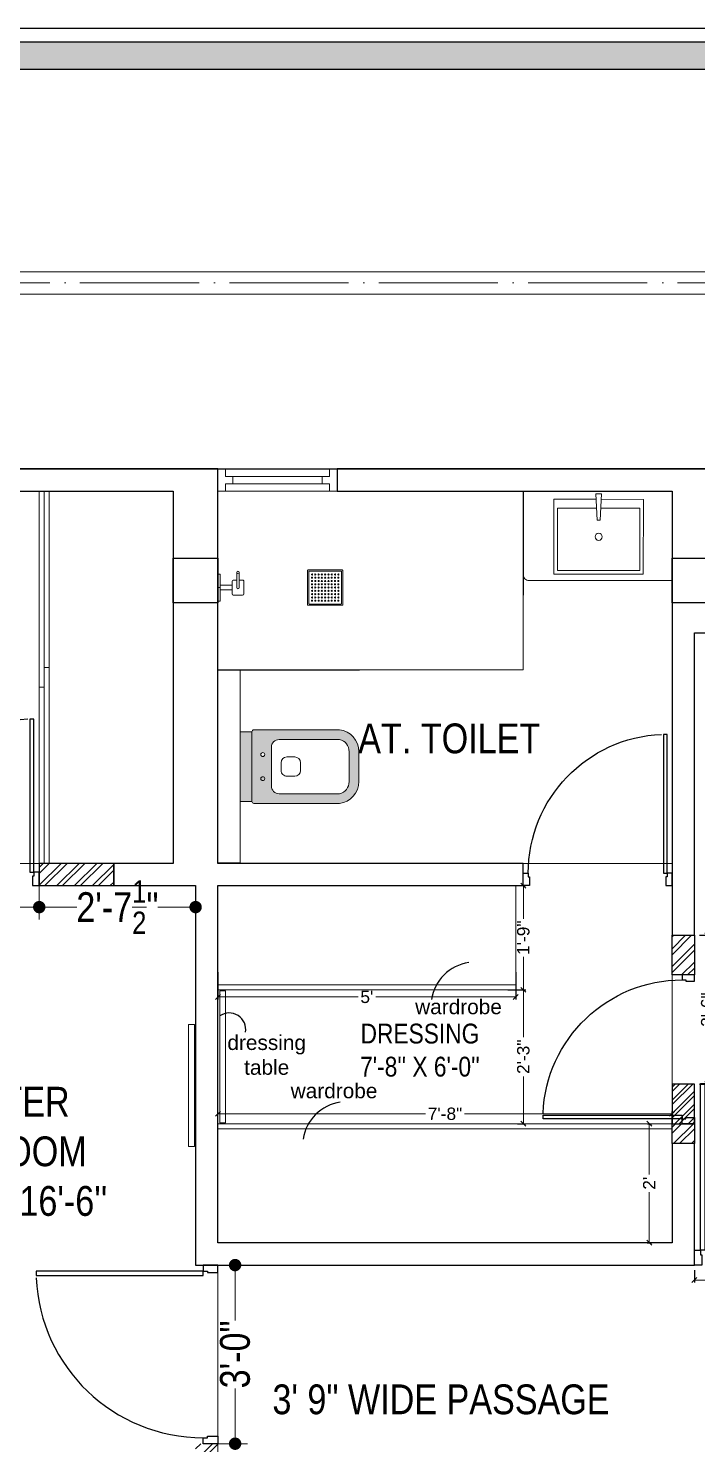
# Model space of a CAD drawing. Header units: millimetres. Extents: x 56222 to 154462, y -172610 to -121287.
# Drawn here: x 153095.2 to 153229.9, y -168538.3 to -168253 of the extents above; entities that cross this region are included whole.
import ezdxf

# ---------------------------------------------------------------- set-up
doc = ezdxf.new("R2010")
doc.units = ezdxf.units.MM
doc.header["$MEASUREMENT"] = 0
doc.header["$PDMODE"] = 35
doc.linetypes.add('ACAD_ISO04W100', pattern=[30, 24, -3, 0, -3])
doc.layers.get('Defpoints').update_dxf_attribs({"color": 220})
doc.layers.add('AR DOOR', color=40, linetype='Continuous')
doc.layers.add('AR ELE-5', color=134, linetype='Continuous')
for name, color, linetype, lineweight in [('COLUMN', 1, 'Continuous', 30), ('dim05', 1, 'Continuous', 13), ('ELEVATION ( SPIRAL STAIR )', 250, 'Continuous', 9), ('FIRST FLOOR', 7, 'Continuous', 9), ('FIRST FLOOR ( DW_RAIL )', 7, 'Continuous', 9), ('FIRST FLOOR ( TEXT )', 7, 'Continuous', 9), ('FIRST FLOOR_( PLine )_', 251, 'Continuous', 30), ('FURNITURE', 34, 'Continuous', 9), ('GROUND FLOOR', 7, 'Continuous', 9), ('GROUND FLOOR  ( PLINE )', 251, 'Continuous', 30), ('Labelling', 1, 'Continuous', 25), ('NAME PLATE', 7, 'Continuous', 25), ('SECOND FLOOR ( TEXT )', 7, 'Continuous', 9), ('wall', 7, 'Continuous', 30)]:
    doc.layers.add(name, color=color, linetype=linetype, lineweight=lineweight)
doc.layers.add('XX~SLAB ( PLINE )', color=251, linetype='Continuous', plot=False)
doc.styles.add('Arial', font='arial.ttf')
doc.styles.add('Cn BT~6', font='swissc.ttf', dxfattribs={"height": 6})
doc.styles.add('KATHA', font='swissc.ttf')
doc.styles.get("Standard").update_dxf_attribs({"font": 'arial.ttf', "height": 6})
doc.styles.add('style4', font='ARIALN.TTF')
doc.dimstyles.new('Cn BT~6', dxfattribs={"dimtxt": 0.18, "dimasz": 2.5, "dimexe": 2.5, "dimexo": 0, "dimgap": 0.09, "dimtad": 0, "dimdec": 3, "dimzin": 3, "dimdsep": 46, "dimlunit": 4, "dimtxsty": 'Cn BT~6', "dimblk": 'DOT', "dimcen": 0.09, "dimdle": 2, "dimclrd": 250, "dimclre": 250, "dimclrt": 5, "dimadec": 0, "dimazin": 0, "dimtfac": 0.75, "dimtdec": 3, "dimtofl": 0, "dimtmove": 0, "dimatfit": 3, "dimfxl": 1, "dimtolj": 1, "dimtzin": 0, "dimlwd": 15, "dimlwe": 15, "dimarcsym": 0})
doc.dimstyles.new('ISO-25', dxfattribs={"dimtxt": 2.5, "dimasz": 1, "dimexe": 0.5, "dimexo": 1, "dimtad": 0, "dimdec": 1, "dimlunit": 4, "dimtxsty": 'Standard', "dimblk": 'OBLIQUE', "dimcen": 2.5, "dimclrd": 1, "dimclre": 1, "dimclrt": 5, "dimadec": 0, "dimazin": 0, "dimtfac": 1, "dimtdec": 1, "dimtmove": 0, "dimatfit": 3, "dimfxl": 1, "dimlwd": -1, "dimarcsym": 0})
pattern_1 = [(45, (0, 1735.7508), (-1.79882093, 1.79882093), []), (45, (1.1992, 1735.7508), (-1.79882093, 1.79882093), [])]

# ---------------------------------------------------------------- blocks, each defined once
blk = doc.blocks.new('A$C744D1EC1')
at = {"layer": 'FURNITURE'}
for p, q in [((-2.26, -0.39), (-2.26, 0)), ((-2.26, -0.39), (-2.26, 0)), ((0, -0.39), (0, 0)), ((0, -0.39), (0, 0)), ((2.26, -0.39), (2.26, 0)), ((2.26, -0.39), (2.26, 0)), ((-2.26, -0.39), (2.26, -0.39)), ((-2.26, -0.39), (2.26, -0.39)), ((-1.06, -2.36), (1.06, -2.36)), ((-0.39, -0.39), (-0.39, -2.36)), ((0.39, -0.39), (0.39, -2.36)), ((-1.26, -2.56), (-1.26, -4.14)), ((-1.06, -4.33), (1.06, -4.33)), ((0, -3.15), (2.56, -3.15)), ((0, -3.55), (2.56, -3.55)), ((1.26, -2.56), (1.26, -3.15)), ((1.26, -3.55), (1.26, -4.14))]:
    blk.add_line(p, q, dxfattribs=at)
for points in [[(-2.96, -15.14), (-2.96, -20.86, 0.414214), (-2.86, -20.96), (2.86, -20.96, 0.414214), (2.96, -20.86), (2.96, -15.14, 0.414214), (2.86, -15.04), (-2.86, -15.04, 0.414214)], [(-2.76, -15.34), (-2.76, -20.66, 0.414214), (-2.66, -20.76), (2.66, -20.76, 0.414214), (2.76, -20.66), (2.76, -15.34, 0.414214), (2.66, -15.24), (-2.66, -15.24, 0.414214)]]:
    blk.add_lwpolyline(points, format="xyb", close=True, dxfattribs=at)
for centre, radius in [((2.56, -3.35), 0.197), ((-2.21, -15.79), 0.0985), ((-2.21, -16.34), 0.0985), ((-1.66, -15.79), 0.0985), ((-1.66, -16.34), 0.0985), ((-1.1, -15.79), 0.0985), ((-1.1, -16.34), 0.0985), ((-0.55, -15.79), 0.0985), ((-0.55, -16.34), 0.0985), ((0, -15.79), 0.0985), ((0, -16.34), 0.0985), ((0.55, -15.79), 0.0985), ((0.55, -16.34), 0.0985), ((1.1, -15.79), 0.0985), ((1.1, -16.34), 0.0985), ((1.66, -15.79), 0.0985), ((1.66, -16.34), 0.0985), ((2.21, -15.79), 0.0985), ((2.21, -16.34), 0.0985), ((-2.21, -16.9), 0.0985), ((-2.21, -17.45), 0.0985), ((-2.21, -18), 0.0985), ((-2.21, -18.55), 0.0985), ((-2.21, -19.1), 0.0985), ((-1.66, -16.9), 0.0985), ((-1.66, -17.45), 0.0985), ((-1.66, -18), 0.0985), ((-1.66, -18.55), 0.0985), ((-1.66, -19.1), 0.0985), ((-1.1, -16.9), 0.0985), ((-1.1, -17.45), 0.0985), ((-1.1, -18), 0.0985), ((-1.1, -18.55), 0.0985), ((-1.1, -19.1), 0.0985), ((-0.55, -16.9), 0.0985), ((-0.55, -17.45), 0.0985), ((-0.55, -18), 0.0985), ((-0.55, -18.55), 0.0985), ((-0.55, -19.1), 0.0985), ((0, -16.9), 0.0985), ((0, -17.45), 0.0985), ((0, -18), 0.0985), ((0, -18.55), 0.0985), ((0, -19.1), 0.0985), ((0.55, -16.9), 0.0985), ((0.55, -17.45), 0.0985), ((0.55, -18), 0.0985), ((0.55, -18.55), 0.0985), ((0.55, -19.1), 0.0985), ((1.1, -16.9), 0.0985), ((1.1, -17.45), 0.0985), ((1.1, -18), 0.0985), ((1.1, -18.55), 0.0985), ((1.1, -19.1), 0.0985), ((1.66, -16.9), 0.0985), ((1.66, -17.45), 0.0985), ((1.66, -18), 0.0985), ((1.66, -18.55), 0.0985), ((1.66, -19.1), 0.0985), ((2.21, -16.9), 0.0985), ((2.21, -17.45), 0.0985), ((2.21, -18), 0.0985), ((2.21, -18.55), 0.0985), ((2.21, -19.1), 0.0985), ((-2.21, -19.66), 0.0985), ((-2.21, -20.21), 0.0985), ((-1.66, -19.66), 0.0985), ((-1.66, -20.21), 0.0985), ((-1.1, -19.66), 0.0985), ((-1.1, -20.21), 0.0985), ((-0.55, -19.66), 0.0985), ((-0.55, -20.21), 0.0985), ((0, -19.66), 0.0985), ((0, -20.21), 0.0985), ((0.55, -19.66), 0.0985), ((0.55, -20.21), 0.0985), ((1.1, -19.66), 0.0985), ((1.1, -20.21), 0.0985), ((1.66, -19.66), 0.0985), ((1.66, -20.21), 0.0985), ((2.21, -19.66), 0.0985), ((2.21, -20.21), 0.0985)]:
    blk.add_circle(centre, radius, dxfattribs=at)
for centre, start, end in [((-1.06, -2.56), 90, 180), ((1.06, -2.56), 0, 90), ((-1.06, -4.14), 180, 270), ((0, -3.35), 90, 270), ((1.06, -4.14), 270, 0)]:
    blk.add_arc(centre, 0.197, start, end, dxfattribs=at)
blk = doc.blocks.new('*U140')
for points in [[(0, 0), (0, 1120), (-30, 1120), (-30, 0)], [(40, 0), (0, 0), (0, -30), (-10, -30), (-10, -100), (40, -100)], [(-1160, 0), (-1120, 0), (-1120, -30), (-1110, -30), (-1110, -100), (-1160, -100)]]:
    blk.add_lwpolyline(points, close=True)
at = {"layer": 'AR ELE-5', "linetype": 'ByBlock', "ltscale": 15}
blk.add_arc((1.6, -0.7), 1121.6, 92.37301, 179.96526, dxfattribs=at)
blk = doc.blocks.new('*U143')
for points in [[(-1160, 0), (-1120, 0), (-1120, 30), (-1110, 30), (-1110, 100), (-1160, 100)], [(40, 0), (0, 0), (0, 30), (-10, 30), (-10, 100), (40, 100)], [(0, 0), (0, -1120), (-30, -1120), (-30, 0)]]:
    blk.add_lwpolyline(points, close=True)
at = {"layer": 'AR ELE-5', "linetype": 'ByBlock', "ltscale": 15}
blk.add_arc((1.6, 0.7), 1121.6, 180.03474, 267.62699, dxfattribs=at)
blk = doc.blocks.new('A$C3EC62B37')
at = {"layer": 'FURNITURE', "lineweight": 30, "ltscale": 0.25, "true_color": 0xffffff}
h = blk.add_hatch(color=7, dxfattribs=at)
h.dxf.hatch_style = 1
h.paths.add_polyline_path([(-12.22, 0), (-12.22, 2.35), (-26.26, 2.35), (-26.26, 0)])
h.paths.add_polyline_path([(-26.26, 2.35), (-12.22, 2.35, 0.414214), (-11.83, 2.74), (-11.83, 19.96, 0.388639), (-16.24, 23.87), (-22.38, 23.87, 0.379499), (-26.65, 19.96), (-26.65, 2.74, 0.414214)])
h.paths.add_polyline_path([(-15.35, 6.26), (-23.13, 6.26, -0.414214), (-24.7, 7.83), (-24.7, 19.96, -0.349567), (-22.37, 21.91), (-16.24, 21.91, -0.364948), (-13.78, 19.96), (-13.78, 7.83, -0.414214)], flags=16)
h.paths.add_polyline_path([(-18.46, 8.22), (-20.02, 8.22, -0.414214), (-21.2, 9.39), (-21.2, 10.96, -0.414214), (-20.02, 12.13), (-18.46, 12.13, -0.414214), (-17.28, 10.96), (-17.28, 9.39, -0.414214)], flags=0)
h.paths.add_polyline_path([(-22.06, 4.53, -1), (-21.27, 4.53, -1)], flags=16)
at = {"layer": 'FURNITURE', "color": 0, "linetype": 'ByBlock', "lineweight": -2}
for p, q in [((-22.24, 23.87), (-16.24, 23.87)), ((-22.24, 21.91), (-16.24, 21.91)), ((-26.65, 2.74), (-26.65, 19.96)), ((-24.7, 7.83), (-24.7, 19.96)), ((-13.78, 7.83), (-13.78, 19.96)), ((-11.83, 2.74), (-11.83, 19.96)), ((-20.02, 12.13), (-18.46, 12.13)), ((-21.2, 9.39), (-21.2, 10.96)), ((-17.28, 9.39), (-17.28, 10.96)), ((-23.13, 6.26), (-15.35, 6.26)), ((-20.02, 8.22), (-18.46, 8.22)), ((-26.26, 2.35), (-12.22, 2.35)), ((-26.26, 2.35), (-26.26, 0)), ((-26.26, 0), (-12.22, 0)), ((-26.26, 0), (-12.22, 0)), ((-12.22, 2.35), (-12.22, 0))]:
    blk.add_line(p, q, dxfattribs=at)
for centre in [(-21.66, 4.53), (-16.81, 4.53)]:
    blk.add_circle(centre, 0.391, dxfattribs=at)
for centre, radius, start, end in [((-22.31, 19.5), 4.37, 89.0873, 174.0395), ((-16.17, 19.5), 4.37, 5.9605, 90.9127), ((-22.31, 19.48), 2.44, 88.437, 168.6348), ((-16.17, 19.48), 2.44, 11.3652, 91.563), ((-20.02, 10.96), 1.17, 90, 180), ((-18.46, 10.96), 1.17, 0, 90), ((-20.02, 9.39), 1.17, 180, 270), ((-18.46, 9.39), 1.17, 270, 0), ((-23.13, 7.83), 1.57, 180, 270), ((-15.35, 7.83), 1.57, 270, 0), ((-26.26, 2.74), 0.391, 180, 270), ((-12.22, 2.74), 0.391, 270, 0)]:
    blk.add_arc(centre, radius, start, end, dxfattribs=at)
blk = doc.blocks.new('*U168')
for points in [[(-40, 0), (0, 0), (0, 30), (10, 30), (10, 100), (-40, 100)], [(0, 0), (0, -1120), (30, -1120), (30, 0)], [(1160, 0), (1120, 0), (1120, 30), (1110, 30), (1110, 100), (1160, 100)]]:
    blk.add_lwpolyline(points, close=True)
at = {"layer": 'AR ELE-5', "linetype": 'ByBlock', "ltscale": 15}
blk.add_arc((-2, 1), 1122, 272.373, 359.9653, dxfattribs=at)
blk = doc.blocks.new('_Oblique')
at = {"layer": 'wall', "color": 0, "lineweight": -2}
blk.add_line((-0.5, -0.5), (0.5, 0.5), dxfattribs=at)
blk = doc.blocks.new('*D288')
at = {"layer": 'Defpoints', "color": 0, "transparency": 16777216}
for p in [(153229.41, -168502.33), (153265.41, -168502.33), (153229.41, -168505.34)]:
    blk.add_point(p, dxfattribs=at)
at = {"layer": 'dim05', "color": 1, "linetype": 'Continuous', "lineweight": -2, "transparency": 16777216}
for p, q in [((153229.41, -168503.33), (153229.41, -168505.84)), ((153265.41, -168503.33), (153265.41, -168505.84))]:
    blk.add_line(p, q, dxfattribs=at)
at = {"layer": 'dim05', "color": 1, "linetype": 'Continuous', "transparency": 16777216}
for p, q in [((153229.41, -168505.34), (153245.64, -168505.34)), ((153265.41, -168505.34), (153249.19, -168505.34))]:
    blk.add_line(p, q, dxfattribs=at)
at = {"layer": 'dim05', "color": 1, "transparency": 16777216, "rotation": 180}
blk.add_blockref('_Oblique', (153229.41, -168505.34), dxfattribs=at)
at = {"layer": 'dim05', "color": 1, "transparency": 16777216}
blk.add_blockref('_Oblique', (153265.41, -168505.34), dxfattribs=at)
at = {"layer": 'dim05', "color": 5, "lineweight": 25, "transparency": 16777216, "insert": (153247.41, -168505.34), "char_height": 2.5, "attachment_point": 5, "style": 'Arial'}
blk.add_mtext("3'", dxfattribs=at)
blk = doc.blocks.new('*D289')
at = {"layer": 'Defpoints', "color": 0, "transparency": 16777216}
for p in [(153229.41, -168435.83), (153231.99, -168435.83), (153229.41, -168465.83)]:
    blk.add_point(p, dxfattribs=at)
at = {"layer": 'dim05', "color": 1, "linetype": 'Continuous', "lineweight": -2, "transparency": 16777216}
for p, q in [((153230.41, -168435.83), (153232.49, -168435.83)), ((153230.41, -168465.83), (153232.49, -168465.83))]:
    blk.add_line(p, q, dxfattribs=at)
at = {"layer": 'dim05', "color": 1, "linetype": 'Continuous', "transparency": 16777216}
for p, q in [((153231.99, -168435.83), (153231.99, -168446.86)), ((153231.99, -168465.83), (153231.99, -168454.8))]:
    blk.add_line(p, q, dxfattribs=at)
at = {"layer": 'dim05', "color": 1, "transparency": 16777216}
for p, rotation in [((153231.99, -168435.83), 90), ((153231.99, -168465.83), 270)]:
    blk.add_blockref('_Oblique', p, dxfattribs=dict(at, rotation=rotation))
at = {"layer": 'dim05', "color": 5, "lineweight": 25, "transparency": 16777216, "insert": (153231.99, -168450.83), "char_height": 2.5, "attachment_point": 5, "rotation": 90, "style": 'Arial'}
blk.add_mtext('2\'-6"', dxfattribs=at)
blk = doc.blocks.new('*D294')
at = {"layer": 'Defpoints', "color": 0, "transparency": 16777216}
for p in [(153133.41, -168442.29), (153193.41, -168442.29), (153193.41, -168448.26)]:
    blk.add_point(p, dxfattribs=at)
at = {"layer": 'dim05', "color": 1, "linetype": 'Continuous', "lineweight": -2, "transparency": 16777216}
for p, q in [((153133.41, -168443.29), (153133.41, -168448.76)), ((153193.41, -168443.29), (153193.41, -168448.76))]:
    blk.add_line(p, q, dxfattribs=at)
at = {"layer": 'dim05', "color": 1, "linetype": 'Continuous', "transparency": 16777216}
for p, q in [((153133.41, -168448.26), (153161.64, -168448.26)), ((153193.41, -168448.26), (153165.19, -168448.26))]:
    blk.add_line(p, q, dxfattribs=at)
at = {"layer": 'dim05', "color": 1, "transparency": 16777216, "rotation": 180}
blk.add_blockref('_Oblique', (153133.41, -168448.26), dxfattribs=at)
at = {"layer": 'dim05', "color": 1, "transparency": 16777216}
blk.add_blockref('_Oblique', (153193.41, -168448.26), dxfattribs=at)
at = {"layer": 'dim05', "color": 5, "lineweight": 25, "transparency": 16777216, "insert": (153163.41, -168448.26), "char_height": 2.5, "attachment_point": 5, "style": 'Arial'}
blk.add_mtext("5'", dxfattribs=at)
blk = doc.blocks.new('*D295')
at = {"layer": 'Defpoints', "color": 0, "transparency": 16777216}
for p in [(153190.84, -168425.83), (153194.94, -168425.83), (153190.84, -168446.83)]:
    blk.add_point(p, dxfattribs=at)
at = {"layer": 'dim05', "color": 1, "linetype": 'Continuous', "lineweight": -2, "transparency": 16777216}
for p, q in [((153191.84, -168425.83), (153195.44, -168425.83)), ((153191.84, -168446.83), (153195.44, -168446.83))]:
    blk.add_line(p, q, dxfattribs=at)
at = {"layer": 'dim05', "color": 1, "linetype": 'Continuous', "transparency": 16777216}
for p, q in [((153194.94, -168425.83), (153194.94, -168432.5)), ((153194.94, -168446.83), (153194.94, -168440.16))]:
    blk.add_line(p, q, dxfattribs=at)
at = {"layer": 'dim05', "color": 1, "transparency": 16777216}
for p, rotation in [((153194.94, -168425.83), 90), ((153194.94, -168446.83), 270)]:
    blk.add_blockref('_Oblique', p, dxfattribs=dict(at, rotation=rotation))
at = {"layer": 'dim05', "color": 5, "lineweight": 25, "transparency": 16777216, "insert": (153194.94, -168436.33), "char_height": 2.5, "attachment_point": 5, "rotation": 90, "style": 'Arial'}
blk.add_mtext('1\'-9"', dxfattribs=at)
blk = doc.blocks.new('*D296')
at = {"layer": 'Defpoints', "color": 0, "transparency": 16777216}
for p in [(153224.91, -168471.83), (153133.41, -168476.1), (153224.91, -168476.1)]:
    blk.add_point(p, dxfattribs=at)
at = {"layer": 'dim05', "color": 1, "linetype": 'Continuous', "lineweight": -2, "transparency": 16777216}
for p, q in [((153133.41, -168475.1), (153133.41, -168471.33)), ((153224.91, -168475.1), (153224.91, -168471.33))]:
    blk.add_line(p, q, dxfattribs=at)
at = {"layer": 'dim05', "color": 1, "linetype": 'Continuous', "transparency": 16777216}
for p, q in [((153133.41, -168471.83), (153175.23, -168471.83)), ((153224.91, -168471.83), (153183.1, -168471.83))]:
    blk.add_line(p, q, dxfattribs=at)
at = {"layer": 'dim05', "color": 1, "transparency": 16777216, "rotation": 180}
blk.add_blockref('_Oblique', (153133.41, -168471.83), dxfattribs=at)
at = {"layer": 'dim05', "color": 1, "transparency": 16777216}
blk.add_blockref('_Oblique', (153224.91, -168471.83), dxfattribs=at)
at = {"layer": 'dim05', "color": 5, "lineweight": 25, "transparency": 16777216, "insert": (153179.16, -168471.83), "char_height": 2.5, "attachment_point": 5, "style": 'Arial'}
blk.add_mtext('7\'-8"', dxfattribs=at)
blk = doc.blocks.new('*D297')
at = {"layer": 'Defpoints', "color": 0, "transparency": 16777216}
for p in [(153218.95, -168473.83), (153218.87, -168497.83), (153220.3, -168497.83)]:
    blk.add_point(p, dxfattribs=at)
at = {"layer": 'dim05', "color": 1, "linetype": 'Continuous', "lineweight": -2, "transparency": 16777216}
for p, q in [((153219.95, -168473.83), (153220.8, -168473.83)), ((153219.87, -168497.83), (153220.8, -168497.83))]:
    blk.add_line(p, q, dxfattribs=at)
at = {"layer": 'dim05', "color": 1, "linetype": 'Continuous', "transparency": 16777216}
for p, q in [((153220.3, -168473.83), (153220.3, -168484.04)), ((153220.3, -168497.83), (153220.3, -168487.63))]:
    blk.add_line(p, q, dxfattribs=at)
at = {"layer": 'dim05', "color": 1, "transparency": 16777216}
for p, rotation in [((153220.3, -168473.83), 90), ((153220.3, -168497.83), 270)]:
    blk.add_blockref('_Oblique', p, dxfattribs=dict(at, rotation=rotation))
at = {"layer": 'dim05', "color": 5, "lineweight": 25, "transparency": 16777216, "insert": (153220.3, -168485.83), "char_height": 2.5, "attachment_point": 5, "rotation": 90, "style": 'Arial'}
blk.add_mtext("2'", dxfattribs=at)
blk = doc.blocks.new('*D298')
at = {"layer": 'Defpoints', "color": 0, "transparency": 16777216}
for p in [(153193.41, -168446.83), (153192.78, -168473.83), (153194.94, -168473.83)]:
    blk.add_point(p, dxfattribs=at)
at = {"layer": 'dim05', "color": 1, "linetype": 'Continuous', "lineweight": -2, "transparency": 16777216}
for p, q in [((153194.41, -168446.83), (153195.44, -168446.83)), ((153193.78, -168473.83), (153195.44, -168473.83))]:
    blk.add_line(p, q, dxfattribs=at)
at = {"layer": 'dim05', "color": 1, "linetype": 'Continuous', "transparency": 16777216}
for p, q in [((153194.94, -168446.83), (153194.94, -168456.36)), ((153194.94, -168473.83), (153194.94, -168464.3))]:
    blk.add_line(p, q, dxfattribs=at)
at = {"layer": 'dim05', "color": 1, "transparency": 16777216}
for p, rotation in [((153194.94, -168446.83), 90), ((153194.94, -168473.83), 270)]:
    blk.add_blockref('_Oblique', p, dxfattribs=dict(at, rotation=rotation))
at = {"layer": 'dim05', "color": 5, "lineweight": 25, "transparency": 16777216, "insert": (153194.94, -168460.33), "char_height": 2.5, "attachment_point": 5, "rotation": 90, "style": 'Arial'}
blk.add_mtext('2\'-3"', dxfattribs=at)
blk = doc.blocks.new('LAYOUT FILE')
at = {"layer": 'NAME PLATE', "true_color": 0xd39e00}
h = blk.add_hatch(color=42, dxfattribs=at)
h.paths.add_polyline_path([(3346889.83, -513806.18), (3346889.83, -514260.7), (3347535.56, -514260.7), (3347535.56, -513806.18)])
h.paths.add_polyline_path([(3346894.36, -513810.71), (3347531.03, -513810.71), (3347531.03, -514256.17), (3346894.36, -514256.17)], flags=16)
at = {"layer": 'NAME PLATE', "color": 42, "true_color": 0xd39e00}
for points in [[(3346887.56, -513803.91), (3347537.83, -513803.91), (3347537.83, -514262.96), (3346887.56, -514262.96)], [(3346889.83, -513806.18), (3347535.56, -513806.18), (3347535.56, -514260.7), (3346889.83, -514260.7)], [(3346894.36, -513810.71), (3347531.03, -513810.71), (3347531.03, -514256.17), (3346894.36, -514256.17)]]:
    blk.add_lwpolyline(points, close=True, dxfattribs=at)
blk = doc.blocks.new('_Dot')
at = {"color": 0, "linetype": 'ByBlock', "lineweight": -2}
blk.add_line((-0.5, 0), (-1, 0), dxfattribs=at)
at = {"color": 0, "linetype": 'ByBlock', "const_width": 0.5}
blk.add_lwpolyline([(-0.25, 0, 1), (0.25, 0, 1)], format="xyb", close=True, dxfattribs=at)
blk = doc.blocks.new('*D282')
at = {"layer": 'Defpoints', "color": 0, "transparency": 16777216}
for p in [(153133.41, -168502.33), (153136.87, -168502.33), (153133.41, -168538.33)]:
    blk.add_point(p, dxfattribs=at)
at = {"layer": 'ELEVATION ( SPIRAL STAIR )', "color": 250, "lineweight": 15, "transparency": 16777216}
for p, q in [((153133.41, -168502.33), (153139.37, -168502.33)), ((153136.87, -168504.83), (153136.87, -168513.47)), ((153136.87, -168535.83), (153136.87, -168527.19)), ((153133.41, -168538.33), (153139.37, -168538.33))]:
    blk.add_line(p, q, dxfattribs=at)
at = {"layer": 'ELEVATION ( SPIRAL STAIR )', "color": 250, "lineweight": 15, "transparency": 16777216, "xscale": 2.5, "yscale": 2.5, "zscale": 2.5}
for p, rotation in [((153136.87, -168502.33), 90), ((153136.87, -168538.33), 270)]:
    blk.add_blockref('_Dot', p, dxfattribs=dict(at, rotation=rotation))
at = {"layer": 'ELEVATION ( SPIRAL STAIR )', "color": 5, "transparency": 16777216, "insert": (153136.87, -168520.33), "char_height": 6, "attachment_point": 5, "rotation": 90, "style": 'Cn BT~6'}
blk.add_mtext('\\A1;3\'-0"', dxfattribs=at)
blk = doc.blocks.new('*D283')
at = {"layer": 'Defpoints', "color": 0, "transparency": 16777216}
for p in [(153097.41, -168425.83), (153128.91, -168425.83), (153128.91, -168430.16)]:
    blk.add_point(p, dxfattribs=at)
at = {"layer": 'ELEVATION ( SPIRAL STAIR )', "color": 250, "lineweight": 15, "transparency": 16777216}
for p, q in [((153097.41, -168425.83), (153097.41, -168432.66)), ((153128.91, -168425.83), (153128.91, -168432.66)), ((153099.91, -168430.16), (153105, -168430.16)), ((153126.41, -168430.16), (153121.33, -168430.16))]:
    blk.add_line(p, q, dxfattribs=at)
at = {"layer": 'ELEVATION ( SPIRAL STAIR )', "color": 250, "lineweight": 15, "transparency": 16777216, "xscale": 2.5, "yscale": 2.5, "zscale": 2.5, "rotation": 180}
blk.add_blockref('_Dot', (153097.41, -168430.16), dxfattribs=at)
at = {"layer": 'ELEVATION ( SPIRAL STAIR )', "color": 250, "lineweight": 15, "transparency": 16777216, "xscale": 2.5, "yscale": 2.5, "zscale": 2.5}
blk.add_blockref('_Dot', (153128.91, -168430.16), dxfattribs=at)
at = {"layer": 'ELEVATION ( SPIRAL STAIR )', "color": 5, "transparency": 16777216, "insert": (153113.16, -168430.16), "char_height": 6, "attachment_point": 5, "style": 'Cn BT~6'}
blk.add_mtext('\\A1;2\'-7{\\H0.75x;\\S1/2;}"', dxfattribs=at)
blk = doc.blocks.new('*D284')
at = {"layer": 'Defpoints', "color": 0, "transparency": 16777216}
for p in [(153064.41, -168425.83), (153097.41, -168425.83), (153097.41, -168430.16)]:
    blk.add_point(p, dxfattribs=at)
at = {"layer": 'ELEVATION ( SPIRAL STAIR )', "color": 250, "lineweight": 15, "transparency": 16777216}
for p, q in [((153064.41, -168425.83), (153064.41, -168432.66)), ((153097.41, -168425.83), (153097.41, -168432.66)), ((153066.91, -168430.16), (153074.09, -168430.16)), ((153094.91, -168430.16), (153087.74, -168430.16))]:
    blk.add_line(p, q, dxfattribs=at)
at = {"layer": 'ELEVATION ( SPIRAL STAIR )', "color": 250, "lineweight": 15, "transparency": 16777216, "xscale": 2.5, "yscale": 2.5, "zscale": 2.5, "rotation": 180}
blk.add_blockref('_Dot', (153064.41, -168430.16), dxfattribs=at)
at = {"layer": 'ELEVATION ( SPIRAL STAIR )', "color": 250, "lineweight": 15, "transparency": 16777216, "xscale": 2.5, "yscale": 2.5, "zscale": 2.5}
blk.add_blockref('_Dot', (153097.41, -168430.16), dxfattribs=at)
at = {"layer": 'ELEVATION ( SPIRAL STAIR )', "color": 5, "transparency": 16777216, "insert": (153080.91, -168430.16), "char_height": 6, "attachment_point": 5, "style": 'Cn BT~6'}
blk.add_mtext('\\A1;2\'-9"', dxfattribs=at)

msp = doc.modelspace()

# ---------------------------------------------------------------- hatches: boundary and pattern name
at = {"layer": 'ELEVATION ( SPIRAL STAIR )', "lineweight": 5}
h = msp.add_hatch(dxfattribs=at)
h.set_pattern_fill('ANSI32', color=2, scale=5)
h.set_pattern_definition([(45, (0, 1735.7508), (-1.325825215, 1.325825215), []), (45, (0.8839, 1735.7508), (-1.325825215, 1.325825215), [])])
h.paths.add_polyline_path([(153076.4144, -168421.3324), (153064.4144, -168421.3324), (153064.4144, -168425.8324), (153076.4144, -168425.8324)])
h.paths.add_polyline_path([(153224.9144, -168473.8324), (153229.4144, -168473.8324), (153229.4144, -168465.8324), (153224.9144, -168465.8324)])
at = {"layer": 'GROUND FLOOR  ( PLINE )', "lineweight": 5}
h = msp.add_hatch(dxfattribs=at)
h.set_pattern_fill('ANSI32', color=3, scale=6.783779)
h.set_pattern_definition(pattern_1)
h.paths.add_polyline_path([(153112.4144, -168421.3324), (153097.4144, -168421.3324), (153097.4144, -168425.8324), (153112.4144, -168425.8324)])
h.paths.add_polyline_path([(153229.4144, -168443.8324), (153224.9144, -168443.8324), (153224.9144, -168435.8324), (153229.4144, -168435.8324)])
h.paths.add_polyline_path([(153265.4144, -168502.3324), (153271.4144, -168502.3324), (153271.4144, -168497.8324), (153265.4144, -168497.8324)])
h.paths.add_polyline_path([(153128.9144, -168538.3324), (153133.4144, -168538.3324), (153133.4144, -168544.3324), (153128.9144, -168544.3324)])
h = msp.add_hatch(dxfattribs=at)
h.set_pattern_fill('ANSI32', color=3, scale=6.783779)
h.set_pattern_definition(pattern_1)
h.paths.add_polyline_path([(153224.9144, -168473.8324), (153229.4144, -168473.8324), (153229.4144, -168477.8324), (153224.9144, -168477.8324)])

# ---------------------------------------------------------------- linework, layer by layer
at = {"layer": 'COLUMN'}
for points in [[(153124.4144, -168359.8324), (153133.4144, -168359.8324), (153133.4144, -168368.8324), (153124.4144, -168368.8324)], [(153224.9144, -168359.8324), (153233.9144, -168359.8324), (153233.9144, -168368.8324), (153224.9144, -168368.8324)]]:
    msp.add_lwpolyline(points, close=True, dxfattribs=at)
at = {"layer": 'ELEVATION ( SPIRAL STAIR )', "color": 5}
for points in [[(153133.7653, -168447.024), (153134.9158, -168447.024), (153134.9158, -168473.6423), (153133.7653, -168473.6423)], [(153127.5139, -168478.4214), (153128.6644, -168478.4214), (153128.6644, -168453.7924), (153127.5139, -168453.7924)]]:
    msp.add_lwpolyline(points, close=True, dxfattribs=at)
at = {"layer": 'ELEVATION ( SPIRAL STAIR )', "color": 2, "lineweight": 30}
msp.add_lwpolyline([(153224.9144, -168473.8324), (153229.4144, -168473.8324), (153229.4144, -168465.8324), (153224.9144, -168465.8324)], close=True, dxfattribs=at)
at = {"layer": 'FIRST FLOOR'}
for p, q in [((152969.9144, -168341.8324), (153370.4144, -168341.8324)), ((153133.4144, -168421.3324), (153133.4144, -168341.8324)), ((153157.4144, -168346.3324), (153157.4144, -168341.8324)), ((152978.9144, -168346.3324), (153124.4144, -168346.3324)), ((153124.4144, -168421.3324), (153124.4144, -168346.3324)), ((153133.4144, -168346.3324), (153224.9144, -168346.3324)), ((153224.9144, -168497.8324), (153224.9144, -168346.3324)), ((153229.4144, -168435.8324), (153229.4144, -168374.8324)), ((152969.9144, -168421.3324), (153124.4144, -168421.3324)), ((153112.4144, -168425.8324), (153112.4144, -168421.3324)), ((153133.4144, -168421.3324), (153224.9144, -168421.3324)), ((153194.9144, -168425.8324), (153194.9144, -168421.3324)), ((153097.4144, -168425.8324), (153128.9144, -168425.8324)), ((153128.9144, -168425.8324), (153128.9144, -168502.3324)), ((153133.4144, -168425.8324), (153194.9144, -168425.8324)), ((153133.4144, -168425.8324), (153133.4144, -168497.8324)), ((153224.9144, -168435.8324), (153229.4144, -168435.8324)), ((153229.4144, -168502.3324), (153229.4144, -168465.8324)), ((153224.9144, -168477.8324), (153229.4144, -168477.8324)), ((153133.4144, -168497.8324), (153224.9144, -168497.8324)), ((153128.9144, -168502.3324), (153229.4144, -168502.3324)), ((153133.4144, -168652.3324), (153133.4144, -168502.3324))]:
    msp.add_line(p, q, dxfattribs=at)
at = {"layer": 'FIRST FLOOR ( DW_RAIL )'}
msp.add_lwpolyline([(153157.4144, -168341.8324), (153155.9144, -168341.8324), (153155.9144, -168343.3324), (153154.4144, -168343.3324), (153154.4144, -168344.8324), (153136.4144, -168344.8324), (153136.4144, -168343.3324), (153134.9144, -168343.3324), (153134.9144, -168341.8324), (153133.4144, -168341.8324), (153133.4144, -168346.3324), (153134.9144, -168346.3324), (153134.9144, -168344.8324), (153136.4144, -168344.8324), (153136.4144, -168343.3324), (153154.4144, -168343.3324), (153154.4144, -168344.8324), (153155.9144, -168344.8324), (153155.9144, -168346.3324), (153157.4144, -168346.3324), (153157.4144, -168341.8324), (153133.4144, -168341.8324), (153133.4144, -168346.3324), (153157.4144, -168346.3324)], close=True, dxfattribs=at)
at = {"layer": 'FIRST FLOOR_( PLine )_'}
for p, q in [((153133.4144, -168341.8324), (152969.9144, -168341.8324)), ((153133.4144, -168421.3324), (153133.4144, -168341.8324)), ((152978.9144, -168346.3324), (153124.4144, -168346.3324)), ((153124.4144, -168346.3324), (153124.4144, -168421.3324)), ((153124.4144, -168421.3324), (153112.4144, -168421.3324)), ((153112.4144, -168421.3324), (153112.4144, -168425.8324)), ((153194.9144, -168421.3324), (153133.4144, -168421.3324)), ((153194.9144, -168425.8324), (153194.9144, -168421.3324)), ((153112.4144, -168425.8324), (153128.9144, -168425.8324)), ((153128.9144, -168425.8324), (153128.9144, -168502.3324)), ((153133.4144, -168497.8324), (153133.4144, -168425.8324)), ((153133.4144, -168425.8324), (153194.9144, -168425.8324)), ((153229.4144, -168477.8324), (153224.9144, -168477.8324)), ((153224.9144, -168477.8324), (153224.9144, -168497.8324)), ((153229.4144, -168502.3324), (153229.4144, -168477.8324)), ((153224.9144, -168497.8324), (153133.4144, -168497.8324)), ((153128.9144, -168502.3324), (153229.4144, -168502.3324))]:
    msp.add_line(p, q, dxfattribs=at)
msp.add_lwpolyline([(153233.9144, -168346.3324), (153265.4144, -168346.3324), (153265.4144, -168341.8324), (153157.4144, -168341.8324), (153157.4144, -168346.3324), (153224.9144, -168346.3324), (153224.9144, -168435.8324), (153229.4144, -168435.8324), (153229.4144, -168374.8324), (153233.9144, -168374.8324)], close=True, dxfattribs=at)
at = {"layer": 'FURNITURE'}
for p, q in [((153097.4144, -168421.3324), (153097.4144, -168346.3324)), ((153098.4144, -168421.3324), (153098.4144, -168346.3324)), ((153099.4144, -168421.3324), (153099.4144, -168346.3324)), ((153194.9144, -168382.3324), (153194.9144, -168346.3324)), ((153098.4144, -168381.8324), (153099.4144, -168381.8324)), ((153194.9144, -168382.3324), (153133.4144, -168382.3324)), ((153097.4144, -168385.8324), (153098.4144, -168385.8324)), ((153193.4144, -168425.8324), (153193.4144, -168446.8324)), ((153193.4144, -168445.8324), (153133.4144, -168445.8324)), ((153193.4144, -168446.8324), (153133.4144, -168446.8324)), ((153224.9144, -168473.8324), (153133.4144, -168473.8324)), ((153224.9144, -168474.8324), (153133.4144, -168474.8324))]:
    msp.add_line(p, q, dxfattribs=at)
at = {"layer": 'FURNITURE', "color": 5, "lineweight": 30, "ltscale": 10000}
for p, q in [((153194.9144, -168346.3324), (153194.9144, -168367.2432)), ((153133.4144, -168382.3324), (153161.9144, -168382.3324))]:
    msp.add_line(p, q, dxfattribs=at)
at = {"layer": 'FURNITURE'}
msp.add_lwpolyline([(153224.9144, -168346.3324), (153194.9144, -168346.3324), (153194.9144, -168363.1397, 0.42261333), (153196.099, -168364.3381), (153224.9144, -168364.3382)], format="xyb", close=True, dxfattribs=at)
for points in [[(153210.6029, -168347.9349), (153219.1139, -168347.9494), (153219.1051, -168363.0433), (153201.1052, -168363.0227), (153201.1139, -168347.9287), (153209.6263, -168347.9343)], [(153210.5152, -168349.7353), (153218.3926, -168349.7493), (153218.3855, -168362.3227), (153201.8258, -168362.303), (153201.8329, -168349.7296), (153209.7116, -168349.7347)]]:
    msp.add_lwpolyline(points, dxfattribs=at)
for points in [[(153209.826, -168352.1511), (153210.3976, -168352.1515), (153210.6555, -168346.8547), (153209.5752, -168346.854)], [(153137.9144, -168421.2386), (153133.4144, -168421.2386), (153133.4144, -168382.3324), (153137.9144, -168382.3324)]]:
    msp.add_lwpolyline(points, close=True, dxfattribs=at)
msp.add_circle((153210.1095, -168355.4963), 0.7202, dxfattribs=at)
at = {"layer": 'GROUND FLOOR'}
for p, q in [((152870.1644, -168302.0824), (153370.4144, -168302.0824)), ((152874.6644, -168306.5824), (153370.4144, -168306.5824))]:
    msp.add_line(p, q, dxfattribs=at)
at = {"layer": 'GROUND FLOOR', "color": 1, "linetype": 'ACAD_ISO04W100'}
msp.add_lwpolyline([(153370.4144, -168304.3324), (152872.4144, -168304.3324), (152872.4144, -168766.8324), (153370.4144, -168766.8324)], dxfattribs=at)
at = {"layer": 'GROUND FLOOR  ( PLINE )', "color": 3}
for points in [[(153112.4144, -168421.3324), (153097.4144, -168421.3324), (153097.4144, -168425.8324), (153112.4144, -168425.8324)], [(153229.4144, -168443.8324), (153224.9144, -168443.8324), (153224.9144, -168435.8324), (153229.4144, -168435.8324)], [(153224.9144, -168473.8324), (153229.4144, -168473.8324), (153229.4144, -168477.8324), (153224.9144, -168477.8324)]]:
    msp.add_lwpolyline(points, close=True, dxfattribs=at)
at = {"layer": 'Labelling', "color": 1}
for centre, radius, start, end in [((153185.222, -168450.1495, -0.0006), 8.8915, 98.354103, 171.276609), ((153135.6849, -168454.8292, -0.0698), 3.3324, 350.194049, 125.1722), ((153159.3552, -168478.2783, -0.0006), 8.8915, 98.354103, 171.276609)]:
    msp.add_arc(centre, radius, start, end, dxfattribs=at)
at = {"layer": 'XX~SLAB ( PLINE )'}
msp.add_lwpolyline([(152965.4144, -168341.8324), (153370.4144, -168341.8324), (153370.4144, -168652.3324), (153361.4144, -168652.3324), (153341.6097, -168652.3324), (153301.2726, -168652.3324), (153275.9144, -168652.3324), (153128.9144, -168652.3324), (153128.9144, -168698.8324), (152965.4144, -168698.8324)], close=True, dxfattribs=at)

# ---------------------------------------------------------------- block references
at = {"layer": 'AR DOOR', "linetype": 'ByBlock', "lineweight": -2, "extrusion": (0, 0, -1), "xscale": -0.02750000000004277, "yscale": 0.02750000000004277, "zscale": -0.02750000000004277}
msp.add_blockref('*U140', (-153096.3144, -168423.0824), dxfattribs=at)
at = {"layer": 'AR DOOR', "linetype": 'ByBlock', "lineweight": -2, "extrusion": (0, 0, -1)}
for name, p, xscale, yscale, zscale, rotation in [('*U143', (-153223.9144, -168423.3324), 0.02500000000004618, 0.02500000000004618, -0.02500000000004618, 180), ('*U168', (-153226.9144, -168472.8324), 0.02500000000004618, 0.02500000000004618, -0.02500000000004618, 90), ('*U143', (-153230.6144, -168499.3324), -0.02999999999996949, 0.02999999999996949, -0.02999999999996949, 180), ('*U140', (-153130.4144, -168503.5324), -0.02999999999996949, 0.02999999999996949, -0.02999999999996949, 270)]:
    msp.add_blockref(name, p, dxfattribs=dict(at, xscale=xscale, yscale=yscale, zscale=zscale, rotation=rotation))
at = {"layer": 'FURNITURE', "linetype": 'Continuous', "xscale": 1.200000000076199, "yscale": 1.200000000069849, "zscale": 1.2, "rotation": 90.0001863905708}
msp.add_blockref('A$C744D1EC1', (153133.4144, -168365.7383), dxfattribs=at)
at = {"layer": 'FURNITURE', "rotation": 270.0000000028459}
msp.add_blockref('A$C3EC62B37', (153137.9144, -168421.0713), dxfattribs=at)
at = {"layer": 'NAME PLATE', "lineweight": 0, "xscale": 1.209046105522275, "yscale": 1.209046105522275, "zscale": 1.209046105522275}
msp.add_blockref('LAYOUT FILE', (-3893761.4765, 452959.6316, 0.1256), dxfattribs=at)

# ---------------------------------------------------------------- texts
at = {"layer": 'FIRST FLOOR ( TEXT )', "attachment_point": 5, "style": 'KATHA'}
for s, insert, char_height in [('AT. TOILET', (153180.0105, -168396.1836), 6), ("DRESSING\\P7'-8'' X 6'-0''", (153174.1104, -168459.015), 4), ('3\' 9" WIDE PASSAGE', (153178.3504, -168529.4313), 6)]:
    msp.add_mtext(s, dxfattribs=dict(at, insert=insert, char_height=char_height))
at = {"layer": 'Labelling', "color": 1, "char_height": 3, "width": 33.454272, "attachment_point": 5, "style": 'style4'}
for s, insert in [('\\A1;{\\fArial|b0|i0|c0|p34;wardrobe}', (153181.879, -168450.2642, -0.0704)), ('\\A1;{\\fArial|b0|i0|c0|p34;dressing \\Ptable}', (153143.235, -168459.9834)), ('\\A1;{\\fArial|b0|i0|c0|p34;wardrobe}', (153156.8044, -168467.2076, -0.0704))]:
    msp.add_mtext(s, dxfattribs=dict(at, insert=insert))
at = {"layer": 'SECOND FLOOR ( TEXT )', "insert": (153089.2151, -168479.4323), "char_height": 6, "attachment_point": 5, "style": 'KATHA'}
msp.add_mtext("MASTER \\PBEDROOM\\P12'-6'' X 16'-6''", dxfattribs=at)

# ---------------------------------------------------------------- dimensions: what is measured, and where the dimension line sits
at = {"layer": 'dim05', "color": 27, "lineweight": 25, "true_color": 0x7d5120}
for base, p1, p2, picture, middle in [((153194.9421, -168425.8324), (153190.839, -168446.8324), (153190.839, -168425.8324), '*D295', (153194.9421, -168436.3324)), ((153231.9875, -168435.8324), (153229.4144, -168465.8324), (153229.4144, -168435.8324), '*D289', (153231.9875, -168450.8324)), ((153194.9421, -168473.8324), (153193.4144, -168446.8324), (153192.7828, -168473.8324), '*D298', (153194.9421, -168460.3324)), ((153220.2972, -168497.8324), (153218.9458, -168473.8324), (153218.8684, -168497.8324), '*D297', (153220.2972, -168485.8324))]:
    dim = msp.add_linear_dim(base=base, p1=p1, p2=p2, angle=90, dimstyle='ISO-25', override={"dimtxsty": 'Arial'}, dxfattribs=at)
    dim.commit()
    dim.dimension.update_dxf_attribs({"geometry": picture, "text_midpoint": middle})
for base, p1, p2, override, picture, middle in [((153193.4144, -168448.2622), (153133.4144, -168442.2894), (153193.4144, -168442.2894), {"dimtxsty": 'Arial'}, '*D294', (153163.4144, -168448.2622)), ((153224.9144186405, -168471.8323836542), (153133.4144186405, -168476.096446461), (153224.9144186405, -168476.0964464608), {"dimdec": 0, "dimtxsty": 'Arial'}, '*D296', (153179.1644186405, -168471.8323836542)), ((153229.4144, -168505.3439), (153265.4144, -168502.3324), (153229.4144, -168502.3324), {"dimtxsty": 'Arial'}, '*D288', (153247.4144, -168505.3439))]:
    dim = msp.add_linear_dim(base=base, p1=p1, p2=p2, dimstyle='ISO-25', override=override, dxfattribs=at)
    dim.commit()
    dim.dimension.update_dxf_attribs({"geometry": picture, "text_midpoint": middle})
at = {"layer": 'ELEVATION ( SPIRAL STAIR )', "color": 5}
for base, p1, p2, picture, middle in [((153097.4144, -168430.1601), (153064.4144, -168425.8324), (153097.4144, -168425.8324), '*D284', (153080.9144, -168430.1601)), ((153128.9144, -168430.1601), (153097.4144, -168425.8324), (153128.9144, -168425.8324), '*D283', (153113.1644, -168430.1601))]:
    dim = msp.add_linear_dim(base=base, p1=p1, p2=p2, dimstyle='Cn BT~6', dxfattribs=at)
    dim.commit()
    dim.dimension.update_dxf_attribs({"geometry": picture, "text_midpoint": middle})
dim = msp.add_linear_dim(base=(153136.8687, -168502.3324), p1=(153133.4144, -168538.3324), p2=(153133.4144, -168502.3324), angle=90, dimstyle='Cn BT~6', dxfattribs=at)
dim.commit()
dim.dimension.update_dxf_attribs({"geometry": '*D282', "text_midpoint": (153136.8687, -168520.3324)})

doc.saveas('drawing.dxf')
